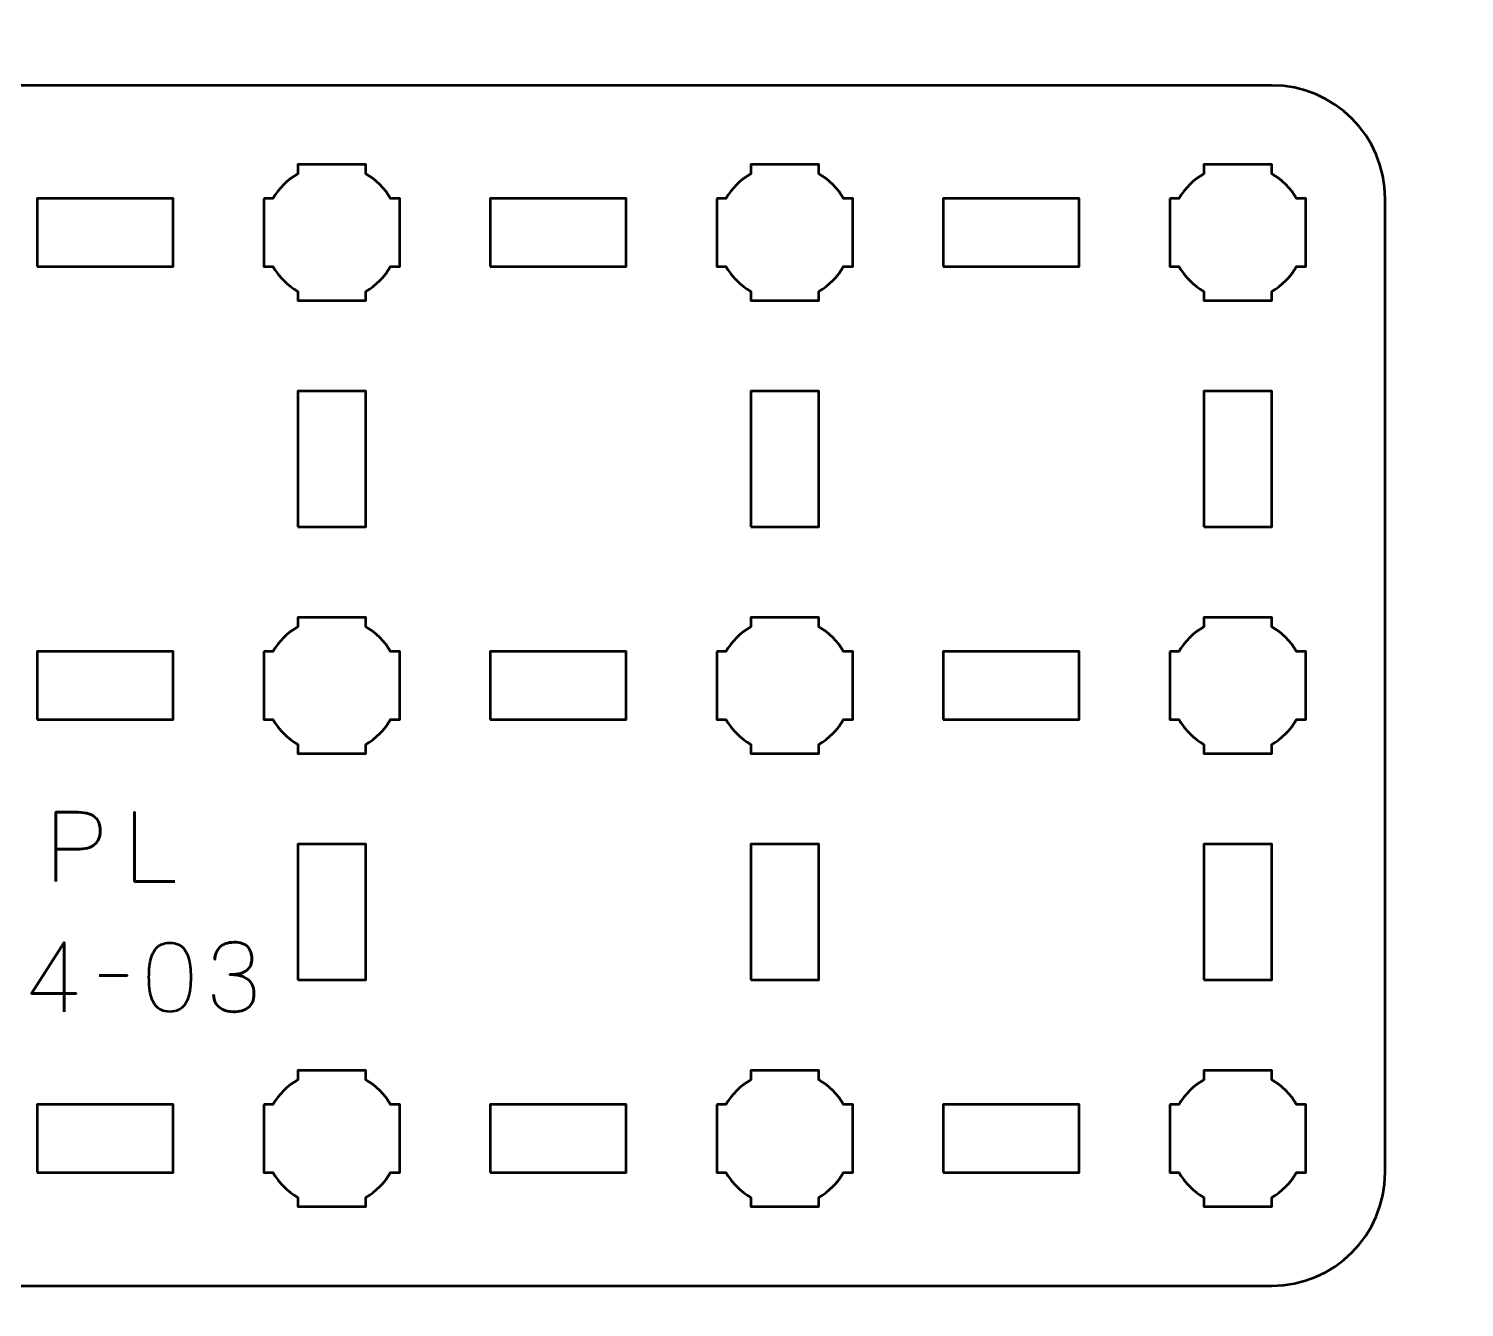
# Model space of a CAD drawing. Header units: centimetres. Extents: x -21 to 0, y -29.7 to 0.
# Drawn here: x -16.84 to -10.5, y -19.5 to -13.85 of the extents above; entities that cross this region are included whole.
import ezdxf

# ---------------------------------------------------------------- set-up
doc = ezdxf.new("R2010")
doc.units = ezdxf.units.CM
doc.header["$MEASUREMENT"] = 0
doc.layers.add('Layer 1', color=7, linetype='Continuous')

msp = doc.modelspace()

# ---------------------------------------------------------------- linework, layer by layer
at = {"layer": 'Layer 1', "lineweight": 53}
for points in [[(-16.8, -14.9), (-16.2, -14.9), (-16.2, -14.6), (-16.8, -14.6), (-16.8, -14.9)], [(-14.8, -14.9), (-14.2, -14.9), (-14.2, -14.6), (-14.8, -14.6), (-14.8, -14.9)], [(-12.8, -14.9), (-12.2, -14.9), (-12.2, -14.6), (-12.8, -14.6), (-12.8, -14.9)], [(-15.65, -16.05), (-15.35, -16.05), (-15.35, -15.45), (-15.65, -15.45), (-15.65, -16.05)], [(-13.65, -16.05), (-13.35, -16.05), (-13.35, -15.45), (-13.65, -15.45), (-13.65, -16.05)], [(-11.65, -16.05), (-11.35, -16.05), (-11.35, -15.45), (-11.65, -15.45), (-11.65, -16.05)], [(-16.8, -16.9), (-16.2, -16.9), (-16.2, -16.6), (-16.8, -16.6), (-16.8, -16.9)], [(-14.8, -16.9), (-14.2, -16.9), (-14.2, -16.6), (-14.8, -16.6), (-14.8, -16.9)], [(-12.8, -16.9), (-12.2, -16.9), (-12.2, -16.6), (-12.8, -16.6), (-12.8, -16.9)], [(-15.65, -18.05), (-15.35, -18.05), (-15.35, -17.45), (-15.65, -17.45), (-15.65, -18.05)], [(-13.65, -18.05), (-13.35, -18.05), (-13.35, -17.45), (-13.65, -17.45), (-13.65, -18.05)], [(-11.65, -18.05), (-11.35, -18.05), (-11.35, -17.45), (-11.65, -17.45), (-11.65, -18.05)], [(-16.8, -18.9), (-16.2, -18.9), (-16.2, -18.6), (-16.8, -18.6), (-16.8, -18.9)], [(-14.8, -18.9), (-14.2, -18.9), (-14.2, -18.6), (-14.8, -18.6), (-14.8, -18.9)], [(-12.8, -18.9), (-12.2, -18.9), (-12.2, -18.6), (-12.8, -18.6), (-12.8, -18.9)]]:
    msp.add_lwpolyline(points, close=True, dxfattribs=at)
at = {"layer": 'Layer 1', "color": 1, "lineweight": 53}
msp.add_open_spline([(-21.00003, -29.19995), (-21.00003, -29.19995), (-21.00003, -5.89992), (-21.00003, -5.89992), (-21.00003, -5.89992), (-21.00003, -5.81709), (-20.93286, -5.74992), (-20.85003, -5.74992), (-20.85003, -5.74992), (-20.7672, -5.74992), (-20.70003, -5.68275), (-20.70003, -5.59992), (-20.70003, -5.59992), (-20.70003, -5.51709), (-20.7672, -5.44992), (-20.85003, -5.44992), (-20.85003, -5.44992), (-20.93286, -5.44992), (-21.00003, -5.38275), (-21.00003, -5.29992), (-21.00003, -5.29992), (-21.00003, -5.21709), (-20.93286, -5.14992), (-20.85003, -5.14992), (-20.85003, -5.14992), (-20.7672, -5.14992), (-20.70003, -5.08275), (-20.70003, -4.99992), (-20.70003, -4.99992), (-20.70003, -4.91709), (-20.7672, -4.84992), (-20.85003, -4.84992), (-20.85003, -4.84992), (-20.93286, -4.84992), (-21.00003, -4.78275), (-21.00003, -4.69992), (-21.00003, -4.69992), (-21.00003, -4.61709), (-20.93286, -4.54992), (-20.85003, -4.54992), (-20.85003, -4.54992), (-20.7672, -4.54992), (-20.70003, -4.48275), (-20.70003, -4.39992), (-20.70003, -4.39992), (-20.70003, -4.31709), (-20.7672, -4.24992), (-20.85003, -4.24992), (-20.85003, -4.24992), (-20.93286, -4.24992), (-21.00003, -4.18275), (-21.00003, -4.09992), (-21.00003, -4.09992), (-21.00003, -4.01709), (-20.93286, -3.94992), (-20.85003, -3.94992), (-20.85003, -3.94992), (-20.7672, -3.94992), (-20.70003, -3.88275), (-20.70003, -3.79992), (-20.70003, -3.79992), (-20.70003, -3.71709), (-20.7672, -3.64992), (-20.85003, -3.64992), (-20.85003, -3.64992), (-20.93286, -3.64992), (-21.00003, -3.58275), (-21.00003, -3.49992), (-21.00003, -3.49992), (-21.00003, -3.41709), (-20.93286, -3.34992), (-20.85003, -3.34992), (-20.85003, -3.34992), (-20.7672, -3.34992), (-20.70003, -3.28275), (-20.70003, -3.19992), (-20.70003, -3.19992), (-20.70003, -3.11709), (-20.7672, -3.04992), (-20.85003, -3.04992), (-20.85003, -3.04992), (-20.93286, -3.04992), (-21.00003, -2.98275), (-21.00003, -2.89992), (-21.00003, -2.89992), (-21.00003, -2.81709), (-20.93286, -2.74992), (-20.85003, -2.74992), (-20.85003, -2.74992), (-20.7672, -2.74992), (-20.70003, -2.68275), (-20.70003, -2.59992), (-20.70003, -2.59992), (-20.70003, -2.51709), (-20.7672, -2.44992), (-20.85003, -2.44992), (-20.85003, -2.44992), (-20.93286, -2.44992), (-21.00003, -2.38275), (-21.00003, -2.29992), (-21.00003, -2.29992), (-21.00003, -2.21709), (-20.93286, -2.14992), (-20.85003, -2.14992), (-20.85003, -2.14992), (-20.7672, -2.14992), (-20.70003, -2.08275), (-20.70003, -1.99992), (-20.70003, -1.99992), (-20.70003, -1.91709), (-20.7672, -1.84992), (-20.85003, -1.84992), (-20.85003, -1.84992), (-20.93286, -1.84992), (-21.00003, -1.78275), (-21.00003, -1.69992), (-21.00003, -1.69992), (-21.00003, -1.61709), (-20.93286, -1.54992), (-20.85003, -1.54992), (-20.85003, -1.54992), (-20.7672, -1.54992), (-20.70003, -1.48275), (-20.70003, -1.39992), (-20.70003, -1.39992), (-20.70003, -1.31709), (-20.7672, -1.24992), (-20.85003, -1.24992), (-20.85003, -1.24992), (-20.93286, -1.24992), (-21.00003, -1.18275), (-21.00003, -1.09992), (-21.00003, -1.09992), (-21.00003, -1.09992), (-21.00003, -0.49992), (-21.00003, -0.49992), (-21.00003, -0.49992), (-21.00003, -0.22295), (-20.77694, 0.00004), (-20.49994, 0.00004), (-20.49994, 0.00004), (-20.49994, 0.00004), (-0.50008, 0.00004), (-0.50008, 0.00004), (-0.50008, 0.00004), (-0.22294, 0.00004), (0.00002, -0.22295), (0.00002, -0.49992), (0.00002, -0.49992), (0.00002, -0.49992), (0.00002, -29.19995), (0.00002, -29.19995), (0.00002, -29.19995), (0.00002, -29.47695), (-0.22294, -29.70004), (-0.50008, -29.70004), (-0.50008, -29.70004), (-0.50008, -29.70004), (-20.49994, -29.70004), (-20.49994, -29.70004), (-20.49994, -29.70004), (-20.77694, -29.70004), (-21.00003, -29.47695), (-21.00003, -29.19995)], degree=3, knots=[0, 0, 0, 0, 0.0243902, 0.0243902, 0.0243902, 0.0243902, 0.0487805, 0.0487805, 0.0487805, 0.0487805, 0.0731707, 0.0731707, 0.0731707, 0.0731707, 0.097561, 0.097561, 0.097561, 0.097561, 0.1219512, 0.1219512, 0.1219512, 0.1219512, 0.1463415, 0.1463415, 0.1463415, 0.1463415, 0.1707317, 0.1707317, 0.1707317, 0.1707317, 0.195122, 0.195122, 0.195122, 0.195122, 0.2195122, 0.2195122, 0.2195122, 0.2195122, 0.2439024, 0.2439024, 0.2439024, 0.2439024, 0.2682927, 0.2682927, 0.2682927, 0.2682927, 0.2926829, 0.2926829, 0.2926829, 0.2926829, 0.3170732, 0.3170732, 0.3170732, 0.3170732, 0.3414634, 0.3414634, 0.3414634, 0.3414634, 0.3658537, 0.3658537, 0.3658537, 0.3658537, 0.3902439, 0.3902439, 0.3902439, 0.3902439, 0.4146341, 0.4146341, 0.4146341, 0.4146341, 0.4390244, 0.4390244, 0.4390244, 0.4390244, 0.4634146, 0.4634146, 0.4634146, 0.4634146, 0.4878049, 0.4878049, 0.4878049, 0.4878049, 0.5121951, 0.5121951, 0.5121951, 0.5121951, 0.5365854, 0.5365854, 0.5365854, 0.5365854, 0.5609756, 0.5609756, 0.5609756, 0.5609756, 0.5853659, 0.5853659, 0.5853659, 0.5853659, 0.6097561, 0.6097561, 0.6097561, 0.6097561, 0.6341463, 0.6341463, 0.6341463, 0.6341463, 0.6585366, 0.6585366, 0.6585366, 0.6585366, 0.6829268, 0.6829268, 0.6829268, 0.6829268, 0.7073171, 0.7073171, 0.7073171, 0.7073171, 0.7317073, 0.7317073, 0.7317073, 0.7317073, 0.7560976, 0.7560976, 0.7560976, 0.7560976, 0.7804878, 0.7804878, 0.7804878, 0.7804878, 0.804878, 0.804878, 0.804878, 0.804878, 0.8292683, 0.8292683, 0.8292683, 0.8292683, 0.8536585, 0.8536585, 0.8536585, 0.8536585, 0.8780488, 0.8780488, 0.8780488, 0.8780488, 0.902439, 0.902439, 0.902439, 0.902439, 0.9268293, 0.9268293, 0.9268293, 0.9268293, 0.9512195, 0.9512195, 0.9512195, 0.9512195, 0.9756098, 0.9756098, 0.9756098, 0.9756098, 1, 1, 1, 1], dxfattribs=at)
at = {"layer": 'Layer 1', "color": 3, "lineweight": 53}
msp.add_open_spline([(-18.15, -18.9), (-18.15, -18.9), (-18.15, -14.6), (-18.15, -14.6), (-18.15, -14.6), (-18.15, -14.32391), (-17.92609, -14.1), (-17.65, -14.1), (-17.65, -14.1), (-17.65, -14.1), (-11.35, -14.1), (-11.35, -14.1), (-11.35, -14.1), (-11.07391, -14.1), (-10.85, -14.32391), (-10.85, -14.6), (-10.85, -14.6), (-10.85, -14.6), (-10.85, -18.9), (-10.85, -18.9), (-10.85, -18.9), (-10.85, -19.17609), (-11.07391, -19.4), (-11.35, -19.4), (-11.35, -19.4), (-11.35, -19.4), (-17.65, -19.4), (-17.65, -19.4), (-17.65, -19.4), (-17.92609, -19.4), (-18.15, -19.17609), (-18.15, -18.9)], degree=3, knots=[0, 0, 0, 0, 0.125, 0.125, 0.125, 0.125, 0.25, 0.25, 0.25, 0.25, 0.375, 0.375, 0.375, 0.375, 0.5, 0.5, 0.5, 0.5, 0.625, 0.625, 0.625, 0.625, 0.75, 0.75, 0.75, 0.75, 0.875, 0.875, 0.875, 0.875, 1, 1, 1, 1], dxfattribs=at)
at = {"layer": 'Layer 1', "lineweight": 53}
for points in [[(-15.8, -14.6), (-15.8, -14.6), (-15.75985, -14.6), (-15.75985, -14.6), (-15.75985, -14.6), (-15.7335, -14.55447), (-15.69553, -14.5165), (-15.65, -14.49015), (-15.65, -14.49015), (-15.65, -14.49015), (-15.65, -14.45), (-15.65, -14.45), (-15.65, -14.45), (-15.65, -14.45), (-15.5, -14.45), (-15.5, -14.45), (-15.5, -14.45), (-15.5, -14.45), (-15.35, -14.45), (-15.35, -14.45), (-15.35, -14.45), (-15.35, -14.45), (-15.35, -14.49015), (-15.35, -14.49015), (-15.35, -14.49015), (-15.30447, -14.5165), (-15.2665, -14.55447), (-15.24015, -14.6), (-15.24015, -14.6), (-15.24015, -14.6), (-15.2, -14.6), (-15.2, -14.6), (-15.2, -14.6), (-15.2, -14.6), (-15.2, -14.75), (-15.2, -14.75), (-15.2, -14.75), (-15.2, -14.75), (-15.2, -14.9), (-15.2, -14.9), (-15.2, -14.9), (-15.2, -14.9), (-15.24015, -14.9), (-15.24015, -14.9), (-15.24015, -14.9), (-15.2665, -14.94553), (-15.30447, -14.9835), (-15.35, -15.00985), (-15.35, -15.00985), (-15.35, -15.00985), (-15.35, -15.05), (-15.35, -15.05), (-15.35, -15.05), (-15.35, -15.05), (-15.5, -15.05), (-15.5, -15.05), (-15.5, -15.05), (-15.5, -15.05), (-15.65, -15.05), (-15.65, -15.05), (-15.65, -15.05), (-15.65, -15.05), (-15.65, -15.00985), (-15.65, -15.00985), (-15.65, -15.00985), (-15.69553, -14.9835), (-15.7335, -14.94553), (-15.75985, -14.9), (-15.75985, -14.9), (-15.75985, -14.9), (-15.8, -14.9), (-15.8, -14.9), (-15.8, -14.9), (-15.8, -14.9), (-15.8, -14.75), (-15.8, -14.75), (-15.8, -14.75), (-15.8, -14.75), (-15.8, -14.6), (-15.8, -14.6)], [(-13.8, -14.6), (-13.8, -14.6), (-13.75985, -14.6), (-13.75985, -14.6), (-13.75985, -14.6), (-13.7335, -14.55447), (-13.69553, -14.5165), (-13.65, -14.49015), (-13.65, -14.49015), (-13.65, -14.49015), (-13.65, -14.45), (-13.65, -14.45), (-13.65, -14.45), (-13.65, -14.45), (-13.5, -14.45), (-13.5, -14.45), (-13.5, -14.45), (-13.5, -14.45), (-13.35, -14.45), (-13.35, -14.45), (-13.35, -14.45), (-13.35, -14.45), (-13.35, -14.49015), (-13.35, -14.49015), (-13.35, -14.49015), (-13.30447, -14.5165), (-13.2665, -14.55447), (-13.24015, -14.6), (-13.24015, -14.6), (-13.24015, -14.6), (-13.2, -14.6), (-13.2, -14.6), (-13.2, -14.6), (-13.2, -14.6), (-13.2, -14.75), (-13.2, -14.75), (-13.2, -14.75), (-13.2, -14.75), (-13.2, -14.9), (-13.2, -14.9), (-13.2, -14.9), (-13.2, -14.9), (-13.24015, -14.9), (-13.24015, -14.9), (-13.24015, -14.9), (-13.2665, -14.94553), (-13.30447, -14.9835), (-13.35, -15.00985), (-13.35, -15.00985), (-13.35, -15.00985), (-13.35, -15.05), (-13.35, -15.05), (-13.35, -15.05), (-13.35, -15.05), (-13.5, -15.05), (-13.5, -15.05), (-13.5, -15.05), (-13.5, -15.05), (-13.65, -15.05), (-13.65, -15.05), (-13.65, -15.05), (-13.65, -15.05), (-13.65, -15.00985), (-13.65, -15.00985), (-13.65, -15.00985), (-13.69553, -14.9835), (-13.7335, -14.94553), (-13.75985, -14.9), (-13.75985, -14.9), (-13.75985, -14.9), (-13.8, -14.9), (-13.8, -14.9), (-13.8, -14.9), (-13.8, -14.9), (-13.8, -14.75), (-13.8, -14.75), (-13.8, -14.75), (-13.8, -14.75), (-13.8, -14.6), (-13.8, -14.6)], [(-11.8, -14.6), (-11.8, -14.6), (-11.75985, -14.6), (-11.75985, -14.6), (-11.75985, -14.6), (-11.7335, -14.55447), (-11.69553, -14.5165), (-11.65, -14.49015), (-11.65, -14.49015), (-11.65, -14.49015), (-11.65, -14.45), (-11.65, -14.45), (-11.65, -14.45), (-11.65, -14.45), (-11.5, -14.45), (-11.5, -14.45), (-11.5, -14.45), (-11.5, -14.45), (-11.35, -14.45), (-11.35, -14.45), (-11.35, -14.45), (-11.35, -14.45), (-11.35, -14.49015), (-11.35, -14.49015), (-11.35, -14.49015), (-11.30447, -14.5165), (-11.2665, -14.55447), (-11.24015, -14.6), (-11.24015, -14.6), (-11.24015, -14.6), (-11.2, -14.6), (-11.2, -14.6), (-11.2, -14.6), (-11.2, -14.6), (-11.2, -14.75), (-11.2, -14.75), (-11.2, -14.75), (-11.2, -14.75), (-11.2, -14.9), (-11.2, -14.9), (-11.2, -14.9), (-11.2, -14.9), (-11.24015, -14.9), (-11.24015, -14.9), (-11.24015, -14.9), (-11.2665, -14.94553), (-11.30447, -14.9835), (-11.35, -15.00985), (-11.35, -15.00985), (-11.35, -15.00985), (-11.35, -15.05), (-11.35, -15.05), (-11.35, -15.05), (-11.35, -15.05), (-11.5, -15.05), (-11.5, -15.05), (-11.5, -15.05), (-11.5, -15.05), (-11.65, -15.05), (-11.65, -15.05), (-11.65, -15.05), (-11.65, -15.05), (-11.65, -15.00985), (-11.65, -15.00985), (-11.65, -15.00985), (-11.69553, -14.9835), (-11.7335, -14.94553), (-11.75985, -14.9), (-11.75985, -14.9), (-11.75985, -14.9), (-11.8, -14.9), (-11.8, -14.9), (-11.8, -14.9), (-11.8, -14.9), (-11.8, -14.75), (-11.8, -14.75), (-11.8, -14.75), (-11.8, -14.75), (-11.8, -14.6), (-11.8, -14.6)], [(-15.8, -16.6), (-15.8, -16.6), (-15.75985, -16.6), (-15.75985, -16.6), (-15.75985, -16.6), (-15.7335, -16.55447), (-15.69553, -16.5165), (-15.65, -16.49015), (-15.65, -16.49015), (-15.65, -16.49015), (-15.65, -16.45), (-15.65, -16.45), (-15.65, -16.45), (-15.65, -16.45), (-15.5, -16.45), (-15.5, -16.45), (-15.5, -16.45), (-15.5, -16.45), (-15.35, -16.45), (-15.35, -16.45), (-15.35, -16.45), (-15.35, -16.45), (-15.35, -16.49015), (-15.35, -16.49015), (-15.35, -16.49015), (-15.30447, -16.5165), (-15.2665, -16.55447), (-15.24015, -16.6), (-15.24015, -16.6), (-15.24015, -16.6), (-15.2, -16.6), (-15.2, -16.6), (-15.2, -16.6), (-15.2, -16.6), (-15.2, -16.75), (-15.2, -16.75), (-15.2, -16.75), (-15.2, -16.75), (-15.2, -16.9), (-15.2, -16.9), (-15.2, -16.9), (-15.2, -16.9), (-15.24015, -16.9), (-15.24015, -16.9), (-15.24015, -16.9), (-15.2665, -16.94553), (-15.30447, -16.9835), (-15.35, -17.00985), (-15.35, -17.00985), (-15.35, -17.00985), (-15.35, -17.05), (-15.35, -17.05), (-15.35, -17.05), (-15.35, -17.05), (-15.5, -17.05), (-15.5, -17.05), (-15.5, -17.05), (-15.5, -17.05), (-15.65, -17.05), (-15.65, -17.05), (-15.65, -17.05), (-15.65, -17.05), (-15.65, -17.00985), (-15.65, -17.00985), (-15.65, -17.00985), (-15.69553, -16.9835), (-15.7335, -16.94553), (-15.75985, -16.9), (-15.75985, -16.9), (-15.75985, -16.9), (-15.8, -16.9), (-15.8, -16.9), (-15.8, -16.9), (-15.8, -16.9), (-15.8, -16.75), (-15.8, -16.75), (-15.8, -16.75), (-15.8, -16.75), (-15.8, -16.6), (-15.8, -16.6)], [(-13.8, -16.6), (-13.8, -16.6), (-13.75985, -16.6), (-13.75985, -16.6), (-13.75985, -16.6), (-13.7335, -16.55447), (-13.69553, -16.5165), (-13.65, -16.49015), (-13.65, -16.49015), (-13.65, -16.49015), (-13.65, -16.45), (-13.65, -16.45), (-13.65, -16.45), (-13.65, -16.45), (-13.5, -16.45), (-13.5, -16.45), (-13.5, -16.45), (-13.5, -16.45), (-13.35, -16.45), (-13.35, -16.45), (-13.35, -16.45), (-13.35, -16.45), (-13.35, -16.49015), (-13.35, -16.49015), (-13.35, -16.49015), (-13.30447, -16.5165), (-13.2665, -16.55447), (-13.24015, -16.6), (-13.24015, -16.6), (-13.24015, -16.6), (-13.2, -16.6), (-13.2, -16.6), (-13.2, -16.6), (-13.2, -16.6), (-13.2, -16.75), (-13.2, -16.75), (-13.2, -16.75), (-13.2, -16.75), (-13.2, -16.9), (-13.2, -16.9), (-13.2, -16.9), (-13.2, -16.9), (-13.24015, -16.9), (-13.24015, -16.9), (-13.24015, -16.9), (-13.2665, -16.94553), (-13.30447, -16.9835), (-13.35, -17.00985), (-13.35, -17.00985), (-13.35, -17.00985), (-13.35, -17.05), (-13.35, -17.05), (-13.35, -17.05), (-13.35, -17.05), (-13.5, -17.05), (-13.5, -17.05), (-13.5, -17.05), (-13.5, -17.05), (-13.65, -17.05), (-13.65, -17.05), (-13.65, -17.05), (-13.65, -17.05), (-13.65, -17.00985), (-13.65, -17.00985), (-13.65, -17.00985), (-13.69553, -16.9835), (-13.7335, -16.94553), (-13.75985, -16.9), (-13.75985, -16.9), (-13.75985, -16.9), (-13.8, -16.9), (-13.8, -16.9), (-13.8, -16.9), (-13.8, -16.9), (-13.8, -16.75), (-13.8, -16.75), (-13.8, -16.75), (-13.8, -16.75), (-13.8, -16.6), (-13.8, -16.6)], [(-11.8, -16.6), (-11.8, -16.6), (-11.75985, -16.6), (-11.75985, -16.6), (-11.75985, -16.6), (-11.7335, -16.55447), (-11.69553, -16.5165), (-11.65, -16.49015), (-11.65, -16.49015), (-11.65, -16.49015), (-11.65, -16.45), (-11.65, -16.45), (-11.65, -16.45), (-11.65, -16.45), (-11.5, -16.45), (-11.5, -16.45), (-11.5, -16.45), (-11.5, -16.45), (-11.35, -16.45), (-11.35, -16.45), (-11.35, -16.45), (-11.35, -16.45), (-11.35, -16.49015), (-11.35, -16.49015), (-11.35, -16.49015), (-11.30447, -16.5165), (-11.2665, -16.55447), (-11.24015, -16.6), (-11.24015, -16.6), (-11.24015, -16.6), (-11.2, -16.6), (-11.2, -16.6), (-11.2, -16.6), (-11.2, -16.6), (-11.2, -16.75), (-11.2, -16.75), (-11.2, -16.75), (-11.2, -16.75), (-11.2, -16.9), (-11.2, -16.9), (-11.2, -16.9), (-11.2, -16.9), (-11.24015, -16.9), (-11.24015, -16.9), (-11.24015, -16.9), (-11.2665, -16.94553), (-11.30447, -16.9835), (-11.35, -17.00985), (-11.35, -17.00985), (-11.35, -17.00985), (-11.35, -17.05), (-11.35, -17.05), (-11.35, -17.05), (-11.35, -17.05), (-11.5, -17.05), (-11.5, -17.05), (-11.5, -17.05), (-11.5, -17.05), (-11.65, -17.05), (-11.65, -17.05), (-11.65, -17.05), (-11.65, -17.05), (-11.65, -17.00985), (-11.65, -17.00985), (-11.65, -17.00985), (-11.69553, -16.9835), (-11.7335, -16.94553), (-11.75985, -16.9), (-11.75985, -16.9), (-11.75985, -16.9), (-11.8, -16.9), (-11.8, -16.9), (-11.8, -16.9), (-11.8, -16.9), (-11.8, -16.75), (-11.8, -16.75), (-11.8, -16.75), (-11.8, -16.75), (-11.8, -16.6), (-11.8, -16.6)], [(-15.8, -18.6), (-15.8, -18.6), (-15.75985, -18.6), (-15.75985, -18.6), (-15.75985, -18.6), (-15.7335, -18.55447), (-15.69553, -18.5165), (-15.65, -18.49015), (-15.65, -18.49015), (-15.65, -18.49015), (-15.65, -18.45), (-15.65, -18.45), (-15.65, -18.45), (-15.65, -18.45), (-15.5, -18.45), (-15.5, -18.45), (-15.5, -18.45), (-15.5, -18.45), (-15.35, -18.45), (-15.35, -18.45), (-15.35, -18.45), (-15.35, -18.45), (-15.35, -18.49015), (-15.35, -18.49015), (-15.35, -18.49015), (-15.30447, -18.5165), (-15.2665, -18.55447), (-15.24015, -18.6), (-15.24015, -18.6), (-15.24015, -18.6), (-15.2, -18.6), (-15.2, -18.6), (-15.2, -18.6), (-15.2, -18.6), (-15.2, -18.75), (-15.2, -18.75), (-15.2, -18.75), (-15.2, -18.75), (-15.2, -18.9), (-15.2, -18.9), (-15.2, -18.9), (-15.2, -18.9), (-15.24015, -18.9), (-15.24015, -18.9), (-15.24015, -18.9), (-15.2665, -18.94553), (-15.30447, -18.9835), (-15.35, -19.00985), (-15.35, -19.00985), (-15.35, -19.00985), (-15.35, -19.05), (-15.35, -19.05), (-15.35, -19.05), (-15.35, -19.05), (-15.5, -19.05), (-15.5, -19.05), (-15.5, -19.05), (-15.5, -19.05), (-15.65, -19.05), (-15.65, -19.05), (-15.65, -19.05), (-15.65, -19.05), (-15.65, -19.00985), (-15.65, -19.00985), (-15.65, -19.00985), (-15.69553, -18.9835), (-15.7335, -18.94553), (-15.75985, -18.9), (-15.75985, -18.9), (-15.75985, -18.9), (-15.8, -18.9), (-15.8, -18.9), (-15.8, -18.9), (-15.8, -18.9), (-15.8, -18.75), (-15.8, -18.75), (-15.8, -18.75), (-15.8, -18.75), (-15.8, -18.6), (-15.8, -18.6)], [(-13.8, -18.6), (-13.8, -18.6), (-13.75985, -18.6), (-13.75985, -18.6), (-13.75985, -18.6), (-13.7335, -18.55447), (-13.69553, -18.5165), (-13.65, -18.49015), (-13.65, -18.49015), (-13.65, -18.49015), (-13.65, -18.45), (-13.65, -18.45), (-13.65, -18.45), (-13.65, -18.45), (-13.5, -18.45), (-13.5, -18.45), (-13.5, -18.45), (-13.5, -18.45), (-13.35, -18.45), (-13.35, -18.45), (-13.35, -18.45), (-13.35, -18.45), (-13.35, -18.49015), (-13.35, -18.49015), (-13.35, -18.49015), (-13.30447, -18.5165), (-13.2665, -18.55447), (-13.24015, -18.6), (-13.24015, -18.6), (-13.24015, -18.6), (-13.2, -18.6), (-13.2, -18.6), (-13.2, -18.6), (-13.2, -18.6), (-13.2, -18.75), (-13.2, -18.75), (-13.2, -18.75), (-13.2, -18.75), (-13.2, -18.9), (-13.2, -18.9), (-13.2, -18.9), (-13.2, -18.9), (-13.24015, -18.9), (-13.24015, -18.9), (-13.24015, -18.9), (-13.2665, -18.94553), (-13.30447, -18.9835), (-13.35, -19.00985), (-13.35, -19.00985), (-13.35, -19.00985), (-13.35, -19.05), (-13.35, -19.05), (-13.35, -19.05), (-13.35, -19.05), (-13.5, -19.05), (-13.5, -19.05), (-13.5, -19.05), (-13.5, -19.05), (-13.65, -19.05), (-13.65, -19.05), (-13.65, -19.05), (-13.65, -19.05), (-13.65, -19.00985), (-13.65, -19.00985), (-13.65, -19.00985), (-13.69553, -18.9835), (-13.7335, -18.94553), (-13.75985, -18.9), (-13.75985, -18.9), (-13.75985, -18.9), (-13.8, -18.9), (-13.8, -18.9), (-13.8, -18.9), (-13.8, -18.9), (-13.8, -18.75), (-13.8, -18.75), (-13.8, -18.75), (-13.8, -18.75), (-13.8, -18.6), (-13.8, -18.6)], [(-11.8, -18.6), (-11.8, -18.6), (-11.75985, -18.6), (-11.75985, -18.6), (-11.75985, -18.6), (-11.7335, -18.55447), (-11.69553, -18.5165), (-11.65, -18.49015), (-11.65, -18.49015), (-11.65, -18.49015), (-11.65, -18.45), (-11.65, -18.45), (-11.65, -18.45), (-11.65, -18.45), (-11.5, -18.45), (-11.5, -18.45), (-11.5, -18.45), (-11.5, -18.45), (-11.35, -18.45), (-11.35, -18.45), (-11.35, -18.45), (-11.35, -18.45), (-11.35, -18.49015), (-11.35, -18.49015), (-11.35, -18.49015), (-11.30447, -18.5165), (-11.2665, -18.55447), (-11.24015, -18.6), (-11.24015, -18.6), (-11.24015, -18.6), (-11.2, -18.6), (-11.2, -18.6), (-11.2, -18.6), (-11.2, -18.6), (-11.2, -18.75), (-11.2, -18.75), (-11.2, -18.75), (-11.2, -18.75), (-11.2, -18.9), (-11.2, -18.9), (-11.2, -18.9), (-11.2, -18.9), (-11.24015, -18.9), (-11.24015, -18.9), (-11.24015, -18.9), (-11.2665, -18.94553), (-11.30447, -18.9835), (-11.35, -19.00985), (-11.35, -19.00985), (-11.35, -19.00985), (-11.35, -19.05), (-11.35, -19.05), (-11.35, -19.05), (-11.35, -19.05), (-11.5, -19.05), (-11.5, -19.05), (-11.5, -19.05), (-11.5, -19.05), (-11.65, -19.05), (-11.65, -19.05), (-11.65, -19.05), (-11.65, -19.05), (-11.65, -19.00985), (-11.65, -19.00985), (-11.65, -19.00985), (-11.69553, -18.9835), (-11.7335, -18.94553), (-11.75985, -18.9), (-11.75985, -18.9), (-11.75985, -18.9), (-11.8, -18.9), (-11.8, -18.9), (-11.8, -18.9), (-11.8, -18.9), (-11.8, -18.75), (-11.8, -18.75), (-11.8, -18.75), (-11.8, -18.75), (-11.8, -18.6), (-11.8, -18.6)]]:
    msp.add_open_spline(points, degree=3, knots=[0, 0, 0, 0, 0.05, 0.05, 0.05, 0.05, 0.1, 0.1, 0.1, 0.1, 0.15, 0.15, 0.15, 0.15, 0.2, 0.2, 0.2, 0.2, 0.25, 0.25, 0.25, 0.25, 0.3, 0.3, 0.3, 0.3, 0.35, 0.35, 0.35, 0.35, 0.4, 0.4, 0.4, 0.4, 0.45, 0.45, 0.45, 0.45, 0.5, 0.5, 0.5, 0.5, 0.55, 0.55, 0.55, 0.55, 0.6, 0.6, 0.6, 0.6, 0.65, 0.65, 0.65, 0.65, 0.7, 0.7, 0.7, 0.7, 0.75, 0.75, 0.75, 0.75, 0.8, 0.8, 0.8, 0.8, 0.85, 0.85, 0.85, 0.85, 0.9, 0.9, 0.9, 0.9, 0.95, 0.95, 0.95, 0.95, 1, 1, 1, 1], dxfattribs=at)
at = {"layer": 'Layer 1', "color": 5, "lineweight": 53}
for points, knots in [([(-16.71762, -17.61494), (-16.71762, -17.61494), (-16.71762, -17.30972), (-16.71762, -17.30972), (-16.71762, -17.30972), (-16.71762, -17.30972), (-16.62025, -17.30972), (-16.62025, -17.30972), (-16.62025, -17.30972), (-16.60078, -17.30979), (-16.58477, -17.31198), (-16.57214, -17.31621), (-16.57214, -17.31621), (-16.55958, -17.32037), (-16.5497, -17.32616), (-16.54257, -17.3335), (-16.54257, -17.3335), (-16.53545, -17.34076), (-16.53037, -17.34909), (-16.52726, -17.35847), (-16.52726, -17.35847), (-16.52423, -17.36786), (-16.52247, -17.37766), (-16.52204, -17.38804), (-16.52204, -17.38804), (-16.52155, -17.39841), (-16.52275, -17.40857), (-16.52557, -17.41844), (-16.52557, -17.41844), (-16.52846, -17.42832), (-16.53333, -17.43728), (-16.54032, -17.44533), (-16.54032, -17.44533), (-16.54723, -17.45337), (-16.55661, -17.45979), (-16.5684, -17.46452), (-16.5684, -17.46452), (-16.58018, -17.46931), (-16.59478, -17.47171), (-16.61221, -17.47185), (-16.61221, -17.47185), (-16.61221, -17.47185), (-16.71762, -17.47185), (-16.71762, -17.47185), (-16.71762, -17.47185), (-16.71762, -17.47185), (-16.61221, -17.47185), (-16.61221, -17.47185), (-16.61221, -17.47185), (-16.59514, -17.47171), (-16.58067, -17.46931), (-16.56896, -17.46452), (-16.56896, -17.46452), (-16.55718, -17.45979), (-16.54779, -17.45337), (-16.54074, -17.44533), (-16.54074, -17.44533), (-16.53375, -17.43728), (-16.52874, -17.42832), (-16.52578, -17.41844), (-16.52578, -17.41844), (-16.52282, -17.40857), (-16.52155, -17.39841), (-16.52204, -17.38804), (-16.52204, -17.38804), (-16.52247, -17.37766), (-16.52423, -17.36786), (-16.5274, -17.35847), (-16.5274, -17.35847), (-16.53051, -17.34909), (-16.53573, -17.34076), (-16.54286, -17.3335), (-16.54286, -17.3335), (-16.55005, -17.32616), (-16.55993, -17.32037), (-16.57249, -17.31621), (-16.57249, -17.31621), (-16.58512, -17.31198), (-16.60099, -17.30979), (-16.62025, -17.30972), (-16.62025, -17.30972), (-16.62025, -17.30972), (-16.71762, -17.30972), (-16.71762, -17.30972), (-16.71762, -17.30972), (-16.71762, -17.30972), (-16.71762, -17.61494), (-16.71762, -17.61494)], [0, 0, 0, 0, 0.0454545, 0.0454545, 0.0454545, 0.0454545, 0.0909091, 0.0909091, 0.0909091, 0.0909091, 0.1363636, 0.1363636, 0.1363636, 0.1363636, 0.1818182, 0.1818182, 0.1818182, 0.1818182, 0.2272727, 0.2272727, 0.2272727, 0.2272727, 0.2727273, 0.2727273, 0.2727273, 0.2727273, 0.3181818, 0.3181818, 0.3181818, 0.3181818, 0.3636364, 0.3636364, 0.3636364, 0.3636364, 0.4090909, 0.4090909, 0.4090909, 0.4090909, 0.4545455, 0.4545455, 0.4545455, 0.4545455, 0.5, 0.5, 0.5, 0.5, 0.5454545, 0.5454545, 0.5454545, 0.5454545, 0.5909091, 0.5909091, 0.5909091, 0.5909091, 0.6363636, 0.6363636, 0.6363636, 0.6363636, 0.6818182, 0.6818182, 0.6818182, 0.6818182, 0.7272727, 0.7272727, 0.7272727, 0.7272727, 0.7727273, 0.7727273, 0.7727273, 0.7727273, 0.8181818, 0.8181818, 0.8181818, 0.8181818, 0.8636364, 0.8636364, 0.8636364, 0.8636364, 0.9090909, 0.9090909, 0.9090909, 0.9090909, 0.9545455, 0.9545455, 0.9545455, 0.9545455, 1, 1, 1, 1]), ([(-16.19312, -17.61494), (-16.19312, -17.61494), (-16.37134, -17.61494), (-16.37134, -17.61494), (-16.37134, -17.61494), (-16.37134, -17.61494), (-16.37134, -17.30972), (-16.37134, -17.30972), (-16.37134, -17.30972), (-16.37134, -17.30972), (-16.37134, -17.61494), (-16.37134, -17.61494), (-16.37134, -17.61494), (-16.37134, -17.61494), (-16.19312, -17.61494), (-16.19312, -17.61494)], [0, 0, 0, 0, 0.25, 0.25, 0.25, 0.25, 0.5, 0.5, 0.5, 0.5, 0.75, 0.75, 0.75, 0.75, 1, 1, 1, 1]), ([(-16.68207, -18.19025), (-16.68207, -18.19025), (-16.68207, -17.88503), (-16.68207, -17.88503), (-16.68207, -17.88503), (-16.68207, -17.88503), (-16.826, -18.10897), (-16.826, -18.10897), (-16.826, -18.10897), (-16.826, -18.10897), (-16.62788, -18.10897), (-16.62788, -18.10897), (-16.62788, -18.10897), (-16.62788, -18.10897), (-16.826, -18.10897), (-16.826, -18.10897), (-16.826, -18.10897), (-16.826, -18.10897), (-16.68207, -17.88503), (-16.68207, -17.88503), (-16.68207, -17.88503), (-16.68207, -17.88503), (-16.68207, -18.19025), (-16.68207, -18.19025)], [0, 0, 0, 0, 0.1666667, 0.1666667, 0.1666667, 0.1666667, 0.3333333, 0.3333333, 0.3333333, 0.3333333, 0.5, 0.5, 0.5, 0.5, 0.6666667, 0.6666667, 0.6666667, 0.6666667, 0.8333333, 0.8333333, 0.8333333, 0.8333333, 1, 1, 1, 1]), ([(-16.21471, -18.19025), (-16.1999, -18.19018), (-16.18713, -18.18757), (-16.17647, -18.18249), (-16.17647, -18.18249), (-16.16589, -18.17741), (-16.15707, -18.17014), (-16.15002, -18.1609), (-16.15002, -18.1609), (-16.14303, -18.15159), (-16.13753, -18.14058), (-16.13344, -18.12788), (-16.13344, -18.12788), (-16.12941, -18.11518), (-16.12652, -18.10128), (-16.1249, -18.08604), (-16.1249, -18.08604), (-16.1232, -18.0708), (-16.12236, -18.05478), (-16.12243, -18.03785), (-16.12243, -18.03785), (-16.12236, -18.02099), (-16.1232, -18.00497), (-16.1249, -17.9898), (-16.1249, -17.9898), (-16.12652, -17.97463), (-16.12941, -17.96066), (-16.13344, -17.94796), (-16.13344, -17.94796), (-16.13753, -17.93533), (-16.14303, -17.92433), (-16.15002, -17.91494), (-16.15002, -17.91494), (-16.15707, -17.90563), (-16.16589, -17.89836), (-16.17647, -17.89328), (-16.17647, -17.89328), (-16.18713, -17.88813), (-16.1999, -17.88552), (-16.21471, -17.88545), (-16.21471, -17.88545), (-16.22953, -17.88552), (-16.2423, -17.88813), (-16.25296, -17.89328), (-16.25296, -17.89328), (-16.26354, -17.89836), (-16.27236, -17.90563), (-16.27941, -17.91494), (-16.27941, -17.91494), (-16.2864, -17.92433), (-16.2919, -17.93533), (-16.29599, -17.94796), (-16.29599, -17.94796), (-16.30002, -17.96066), (-16.30291, -17.97463), (-16.30453, -17.9898), (-16.30453, -17.9898), (-16.30622, -18.00497), (-16.30707, -18.02099), (-16.307, -18.03785), (-16.307, -18.03785), (-16.30707, -18.05478), (-16.30622, -18.0708), (-16.30453, -18.08604), (-16.30453, -18.08604), (-16.30291, -18.10128), (-16.30002, -18.11518), (-16.29599, -18.12788), (-16.29599, -18.12788), (-16.2919, -18.14058), (-16.2864, -18.15159), (-16.27941, -18.1609), (-16.27941, -18.1609), (-16.27236, -18.17014), (-16.26354, -18.17741), (-16.25296, -18.18249), (-16.25296, -18.18249), (-16.2423, -18.18757), (-16.22953, -18.19018), (-16.21471, -18.19025)], [0, 0, 0, 0, 0.05, 0.05, 0.05, 0.05, 0.1, 0.1, 0.1, 0.1, 0.15, 0.15, 0.15, 0.15, 0.2, 0.2, 0.2, 0.2, 0.25, 0.25, 0.25, 0.25, 0.3, 0.3, 0.3, 0.3, 0.35, 0.35, 0.35, 0.35, 0.4, 0.4, 0.4, 0.4, 0.45, 0.45, 0.45, 0.45, 0.5, 0.5, 0.5, 0.5, 0.55, 0.55, 0.55, 0.55, 0.6, 0.6, 0.6, 0.6, 0.65, 0.65, 0.65, 0.65, 0.7, 0.7, 0.7, 0.7, 0.75, 0.75, 0.75, 0.75, 0.8, 0.8, 0.8, 0.8, 0.85, 0.85, 0.85, 0.85, 0.9, 0.9, 0.9, 0.9, 0.95, 0.95, 0.95, 0.95, 1, 1, 1, 1]), ([(-16.21471, -18.19025), (-16.1999, -18.19018), (-16.18713, -18.18757), (-16.17647, -18.18249), (-16.17647, -18.18249), (-16.16589, -18.17741), (-16.15707, -18.17014), (-16.15002, -18.1609), (-16.15002, -18.1609), (-16.14303, -18.15159), (-16.13753, -18.14058), (-16.13344, -18.12788), (-16.13344, -18.12788), (-16.12941, -18.11518), (-16.12652, -18.10128), (-16.1249, -18.08604), (-16.1249, -18.08604), (-16.1232, -18.0708), (-16.12236, -18.05478), (-16.12243, -18.03785), (-16.12243, -18.03785), (-16.12236, -18.02099), (-16.1232, -18.00497), (-16.1249, -17.9898), (-16.1249, -17.9898), (-16.12652, -17.97463), (-16.12941, -17.96066), (-16.13344, -17.94796), (-16.13344, -17.94796), (-16.13753, -17.93533), (-16.14303, -17.92433), (-16.15002, -17.91494), (-16.15002, -17.91494), (-16.15707, -17.90563), (-16.16589, -17.89836), (-16.17647, -17.89328), (-16.17647, -17.89328), (-16.18713, -17.88813), (-16.1999, -17.88552), (-16.21471, -17.88545), (-16.21471, -17.88545), (-16.22953, -17.88552), (-16.2423, -17.88813), (-16.25296, -17.89328), (-16.25296, -17.89328), (-16.26354, -17.89836), (-16.27236, -17.90563), (-16.27941, -17.91494), (-16.27941, -17.91494), (-16.2864, -17.92433), (-16.2919, -17.93533), (-16.29599, -17.94796), (-16.29599, -17.94796), (-16.30002, -17.96066), (-16.30291, -17.97463), (-16.30453, -17.9898), (-16.30453, -17.9898), (-16.30622, -18.00497), (-16.30707, -18.02099), (-16.307, -18.03785), (-16.307, -18.03785), (-16.30707, -18.05478), (-16.30622, -18.0708), (-16.30453, -18.08604), (-16.30453, -18.08604), (-16.30291, -18.10128), (-16.30002, -18.11518), (-16.29599, -18.12788), (-16.29599, -18.12788), (-16.2919, -18.14058), (-16.2864, -18.15159), (-16.27941, -18.1609), (-16.27941, -18.1609), (-16.27236, -18.17014), (-16.26354, -18.17741), (-16.25296, -18.18249), (-16.25296, -18.18249), (-16.2423, -18.18757), (-16.22953, -18.19018), (-16.21471, -18.19025)], [0, 0, 0, 0, 0.05, 0.05, 0.05, 0.05, 0.1, 0.1, 0.1, 0.1, 0.15, 0.15, 0.15, 0.15, 0.2, 0.2, 0.2, 0.2, 0.25, 0.25, 0.25, 0.25, 0.3, 0.3, 0.3, 0.3, 0.35, 0.35, 0.35, 0.35, 0.4, 0.4, 0.4, 0.4, 0.45, 0.45, 0.45, 0.45, 0.5, 0.5, 0.5, 0.5, 0.55, 0.55, 0.55, 0.55, 0.6, 0.6, 0.6, 0.6, 0.65, 0.65, 0.65, 0.65, 0.7, 0.7, 0.7, 0.7, 0.75, 0.75, 0.75, 0.75, 0.8, 0.8, 0.8, 0.8, 0.85, 0.85, 0.85, 0.85, 0.9, 0.9, 0.9, 0.9, 0.95, 0.95, 0.95, 0.95, 1, 1, 1, 1]), ([(-16.0221, -18.11363), (-16.02203, -18.12887), (-16.0185, -18.14213), (-16.01152, -18.15363), (-16.01152, -18.15363), (-16.00453, -18.16506), (-15.99458, -18.17402), (-15.9816, -18.18044), (-15.9816, -18.18044), (-15.96862, -18.18686), (-15.95303, -18.19011), (-15.93489, -18.19025), (-15.93489, -18.19025), (-15.92128, -18.19025), (-15.90893, -18.18884), (-15.89771, -18.18588), (-15.89771, -18.18588), (-15.88656, -18.18291), (-15.87697, -18.17833), (-15.86885, -18.17205), (-15.86885, -18.17205), (-15.86074, -18.16577), (-15.85453, -18.15765), (-15.85009, -18.14778), (-15.85009, -18.14778), (-15.84571, -18.13783), (-15.84353, -18.1259), (-15.84346, -18.11193), (-15.84346, -18.11193), (-15.84338, -18.09331), (-15.84719, -18.07757), (-15.85474, -18.0648), (-15.85474, -18.0648), (-15.86229, -18.05203), (-15.87401, -18.04244), (-15.88974, -18.03588), (-15.88974, -18.03588), (-15.90547, -18.02931), (-15.92565, -18.026), (-15.95013, -18.026), (-15.95013, -18.026), (-15.93186, -18.02607), (-15.91655, -18.02438), (-15.90406, -18.02092), (-15.90406, -18.02092), (-15.89164, -18.01746), (-15.8817, -18.01259), (-15.87422, -18.00624), (-15.87422, -18.00624), (-15.86674, -17.99996), (-15.86131, -17.99248), (-15.85806, -17.98388), (-15.85806, -17.98388), (-15.85474, -17.97534), (-15.85312, -17.96596), (-15.85319, -17.95573), (-15.85319, -17.95573), (-15.85312, -17.94549), (-15.85453, -17.93604), (-15.85735, -17.92729), (-15.85735, -17.92729), (-15.86011, -17.91854), (-15.86462, -17.91085), (-15.87076, -17.90429), (-15.87076, -17.90429), (-15.8769, -17.89773), (-15.88501, -17.89258), (-15.89496, -17.88891), (-15.89496, -17.88891), (-15.90498, -17.88524), (-15.91719, -17.88341), (-15.93151, -17.88334), (-15.93151, -17.88334), (-15.94576, -17.88341), (-15.95825, -17.88552), (-15.96883, -17.88962), (-15.96883, -17.88962), (-15.97949, -17.89371), (-15.98823, -17.89928), (-15.99529, -17.90641), (-15.99529, -17.90641), (-16.00227, -17.91353), (-16.0075, -17.92165), (-16.01095, -17.93082), (-16.01095, -17.93082), (-16.01448, -17.93999), (-16.01617, -17.94973), (-16.01617, -17.95996), (-16.01617, -17.95996), (-16.01617, -17.94973), (-16.01448, -17.93999), (-16.01095, -17.93082), (-16.01095, -17.93082), (-16.0075, -17.92165), (-16.00227, -17.91353), (-15.99529, -17.90641), (-15.99529, -17.90641), (-15.98823, -17.89928), (-15.97949, -17.89371), (-15.96883, -17.88962), (-15.96883, -17.88962), (-15.95825, -17.88552), (-15.94576, -17.88341), (-15.93151, -17.88334), (-15.93151, -17.88334), (-15.91719, -17.88341), (-15.90498, -17.88524), (-15.89496, -17.88891), (-15.89496, -17.88891), (-15.88501, -17.89258), (-15.8769, -17.89773), (-15.87076, -17.90429), (-15.87076, -17.90429), (-15.86462, -17.91085), (-15.86011, -17.91854), (-15.85735, -17.92729), (-15.85735, -17.92729), (-15.85453, -17.93604), (-15.85312, -17.94549), (-15.85319, -17.95573), (-15.85319, -17.95573), (-15.85312, -17.96596), (-15.85474, -17.97534), (-15.85806, -17.98388), (-15.85806, -17.98388), (-15.86131, -17.99248), (-15.86674, -17.99996), (-15.87422, -18.00624), (-15.87422, -18.00624), (-15.8817, -18.01259), (-15.89164, -18.01746), (-15.90406, -18.02092), (-15.90406, -18.02092), (-15.91655, -18.02438), (-15.93186, -18.02607), (-15.95013, -18.026), (-15.95013, -18.026), (-15.92565, -18.026), (-15.90547, -18.02931), (-15.88974, -18.03588), (-15.88974, -18.03588), (-15.87401, -18.04244), (-15.86229, -18.05203), (-15.85474, -18.0648), (-15.85474, -18.0648), (-15.84719, -18.07757), (-15.84338, -18.09331), (-15.84346, -18.11193), (-15.84346, -18.11193), (-15.84353, -18.1259), (-15.84571, -18.13783), (-15.85009, -18.14778), (-15.85009, -18.14778), (-15.85453, -18.15765), (-15.86074, -18.16577), (-15.86885, -18.17205), (-15.86885, -18.17205), (-15.87697, -18.17833), (-15.88656, -18.18291), (-15.89771, -18.18588), (-15.89771, -18.18588), (-15.90893, -18.18884), (-15.92128, -18.19025), (-15.93489, -18.19025), (-15.93489, -18.19025), (-15.95303, -18.19011), (-15.96862, -18.18686), (-15.9816, -18.18044), (-15.9816, -18.18044), (-15.99458, -18.17402), (-16.00453, -18.16506), (-16.01152, -18.15363), (-16.01152, -18.15363), (-16.0185, -18.14213), (-16.02203, -18.12887), (-16.0221, -18.11363)], [0, 0, 0, 0, 0.0227273, 0.0227273, 0.0227273, 0.0227273, 0.0454545, 0.0454545, 0.0454545, 0.0454545, 0.0681818, 0.0681818, 0.0681818, 0.0681818, 0.0909091, 0.0909091, 0.0909091, 0.0909091, 0.1136364, 0.1136364, 0.1136364, 0.1136364, 0.1363636, 0.1363636, 0.1363636, 0.1363636, 0.1590909, 0.1590909, 0.1590909, 0.1590909, 0.1818182, 0.1818182, 0.1818182, 0.1818182, 0.2045455, 0.2045455, 0.2045455, 0.2045455, 0.2272727, 0.2272727, 0.2272727, 0.2272727, 0.25, 0.25, 0.25, 0.25, 0.2727273, 0.2727273, 0.2727273, 0.2727273, 0.2954545, 0.2954545, 0.2954545, 0.2954545, 0.3181818, 0.3181818, 0.3181818, 0.3181818, 0.3409091, 0.3409091, 0.3409091, 0.3409091, 0.3636364, 0.3636364, 0.3636364, 0.3636364, 0.3863636, 0.3863636, 0.3863636, 0.3863636, 0.4090909, 0.4090909, 0.4090909, 0.4090909, 0.4318182, 0.4318182, 0.4318182, 0.4318182, 0.4545455, 0.4545455, 0.4545455, 0.4545455, 0.4772727, 0.4772727, 0.4772727, 0.4772727, 0.5, 0.5, 0.5, 0.5, 0.5227273, 0.5227273, 0.5227273, 0.5227273, 0.5454545, 0.5454545, 0.5454545, 0.5454545, 0.5681818, 0.5681818, 0.5681818, 0.5681818, 0.5909091, 0.5909091, 0.5909091, 0.5909091, 0.6136364, 0.6136364, 0.6136364, 0.6136364, 0.6363636, 0.6363636, 0.6363636, 0.6363636, 0.6590909, 0.6590909, 0.6590909, 0.6590909, 0.6818182, 0.6818182, 0.6818182, 0.6818182, 0.7045455, 0.7045455, 0.7045455, 0.7045455, 0.7272727, 0.7272727, 0.7272727, 0.7272727, 0.75, 0.75, 0.75, 0.75, 0.7727273, 0.7727273, 0.7727273, 0.7727273, 0.7954545, 0.7954545, 0.7954545, 0.7954545, 0.8181818, 0.8181818, 0.8181818, 0.8181818, 0.8409091, 0.8409091, 0.8409091, 0.8409091, 0.8636364, 0.8636364, 0.8636364, 0.8636364, 0.8863636, 0.8863636, 0.8863636, 0.8863636, 0.9090909, 0.9090909, 0.9090909, 0.9090909, 0.9318182, 0.9318182, 0.9318182, 0.9318182, 0.9545455, 0.9545455, 0.9545455, 0.9545455, 0.9772727, 0.9772727, 0.9772727, 0.9772727, 1, 1, 1, 1]), ([(-16.52713, -18.03065), (-16.52713, -18.03065), (-16.40394, -18.03065), (-16.40394, -18.03065), (-16.40394, -18.03065), (-16.40394, -18.03065), (-16.52713, -18.03065), (-16.52713, -18.03065)], [0, 0, 0, 0, 0.5, 0.5, 0.5, 0.5, 1, 1, 1, 1])]:
    msp.add_open_spline(points, degree=3, knots=knots, dxfattribs=at)

doc.saveas('drawing.dxf')
